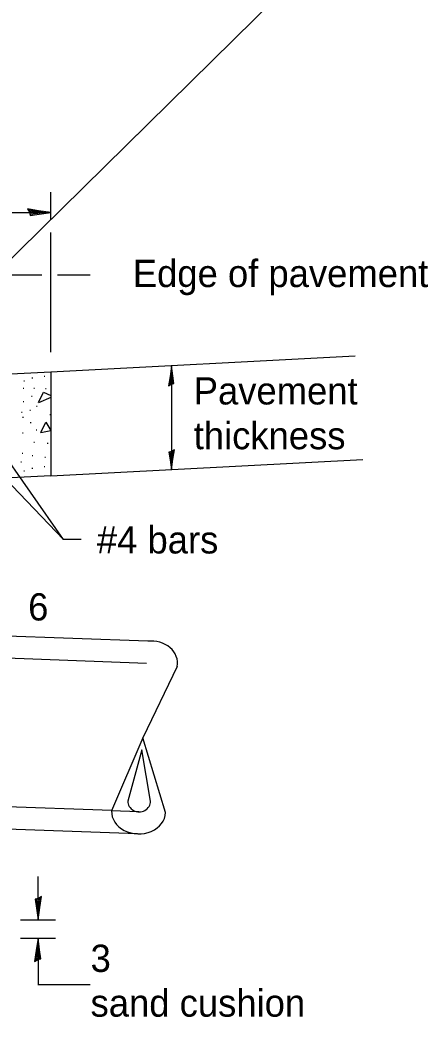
# Model space of a CAD drawing. Extents: x -0.01 to 2.83, y -0.11 to 1.83.
# Drawn here: x 2.4151 to 2.59, y 1.0628 to 1.4898 of the extents above; entities that cross this region are included whole.
import ezdxf

# ---------------------------------------------------------------- set-up
doc = ezdxf.new("R2010")
doc.units = 0
for name, color, linetype in [('RD_Pr_Roadway_Dimensions', 7, 'Continuous'), ('RD_Pr_Roadway_Notes', 7, 'Continuous'), ('SH_General_Details', 7, 'Continuous')]:
    doc.layers.add(name, color=color, linetype=linetype)

msp = doc.modelspace()

# ---------------------------------------------------------------- linework, layer by layer
at = {"layer": 'RD_Pr_Roadway_Dimensions'}
for p, q in [((2.42833, 1.40427), (2.42833, 1.41608)), ((2.35807, 1.40732), (2.42833, 1.40732)), ((2.42833, 1.34745), (2.42833, 1.39881)), ((2.48004, 1.34167), (2.48004, 1.29708)), ((2.42286, 1.1044), (2.42286, 1.12294)), ((2.41536, 1.1044), (2.43036, 1.1044)), ((2.41536, 1.09655), (2.43036, 1.09655)), ((2.42286, 1.09655), (2.42286, 1.07674)), ((2.42274, 1.07674), (2.4452, 1.07674))]:
    msp.add_line(p, q, dxfattribs=at)
for points in [[(2.41914, 1.40746), (2.41945, 1.40609), (2.42333, 1.40668), (2.42833, 1.40732), (2.423, 1.40805), (2.41833, 1.40887), (2.41914, 1.40746), (2.41955, 1.40655), (2.42497, 1.40733), (2.41905, 1.40837), (2.41992, 1.4072), (2.42241, 1.40736), (2.42002, 1.40772)], [(2.47992, 1.33378), (2.4811, 1.33405), (2.48059, 1.33738), (2.48004, 1.34167), (2.47941, 1.33709), (2.4787, 1.33308), (2.47992, 1.33378), (2.4807, 1.33413), (2.48003, 1.33878), (2.47914, 1.3337), (2.48014, 1.33445), (2.48, 1.33659), (2.47969, 1.33454)], [(2.48015, 1.30497), (2.47898, 1.3047), (2.47949, 1.30137), (2.48004, 1.29708), (2.48067, 1.30165), (2.48137, 1.30567), (2.48015, 1.30497), (2.47938, 1.30461), (2.48004, 1.29996), (2.48094, 1.30505), (2.47994, 1.30429), (2.48007, 1.30215), (2.48039, 1.30421)], [(2.423, 1.11358), (2.42163, 1.11327), (2.42222, 1.10939), (2.42286, 1.1044), (2.42359, 1.10973), (2.42441, 1.1144), (2.423, 1.11358), (2.42209, 1.11317), (2.42287, 1.10775), (2.42391, 1.11367), (2.42274, 1.1128), (2.4229, 1.11031), (2.42326, 1.11271)], [(2.42273, 1.08737), (2.4241, 1.08768), (2.42351, 1.09156), (2.42286, 1.09655), (2.42213, 1.09122), (2.42131, 1.08655), (2.42273, 1.08737), (2.42363, 1.08778), (2.42285, 1.0932), (2.42181, 1.08727), (2.42298, 1.08815), (2.42282, 1.09064), (2.42246, 1.08824)]]:
    msp.add_lwpolyline(points, dxfattribs=at)
at = {"layer": 'RD_Pr_Roadway_Notes'}
for p, q in [((2.56287, 1.53677), (2.35842, 1.33546)), ((2.4118, 1.38064), (2.4245, 1.38064)), ((2.43126, 1.38064), (2.44515, 1.38064)), ((2.4338, 1.26732), (2.39579, 1.3216)), ((2.4338, 1.26732), (2.39716, 1.30547)), ((2.4413, 1.26732), (2.4338, 1.26732))]:
    msp.add_line(p, q, dxfattribs=at)
at = {"layer": 'SH_General_Details'}
for p, q in [((2.55874, 1.3458), (2.42833, 1.33895)), ((2.35824, 1.33544), (2.42833, 1.33912)), ((2.42549, 1.33719), (2.42579, 1.33719)), ((2.42833, 1.33912), (2.42833, 1.29453)), ((2.41678, 1.33525), (2.41708, 1.33525)), ((2.42027, 1.33648), (2.42057, 1.33648)), ((2.41646, 1.33203), (2.41676, 1.33203)), ((2.42007, 1.32868), (2.42037, 1.32868)), ((2.42111, 1.33203), (2.42141, 1.33203)), ((2.42607, 1.3319), (2.42637, 1.3319)), ((2.41646, 1.32642), (2.41676, 1.32642)), ((2.4222, 1.32442), (2.4225, 1.32442)), ((2.41575, 1.32184), (2.41605, 1.32184)), ((2.41627, 1.31967), (2.41657, 1.31967)), ((2.4193, 1.32274), (2.4196, 1.32274)), ((2.42788, 1.32083), (2.42818, 1.32083)), ((2.41956, 1.31741), (2.41986, 1.31741)), ((2.4162, 1.31296), (2.4165, 1.31296)), ((2.42201, 1.31425), (2.42231, 1.31425)), ((2.42111, 1.3089), (2.42141, 1.3089)), ((2.42684, 1.30851), (2.42714, 1.30851)), ((2.41601, 1.30426), (2.41631, 1.30426)), ((2.42033, 1.30323), (2.42063, 1.30323)), ((2.42581, 1.30258), (2.42611, 1.30258)), ((2.41545, 1.30052), (2.41575, 1.30052)), ((2.42549, 1.29858), (2.42579, 1.29858)), ((2.56206, 1.30139), (2.42833, 1.29436)), ((2.42833, 1.29453), (2.39053, 1.29256)), ((2.41678, 1.29665), (2.41708, 1.29665)), ((2.42027, 1.29787), (2.42057, 1.29787)), ((2.46991, 1.2237), (2.35273, 1.22802)), ((2.46938, 1.21417), (2.35273, 1.21849)), ((2.48253, 1.2129), (2.46771, 1.18241)), ((2.46771, 1.18241), (2.45441, 1.15103)), ((2.47754, 1.15033), (2.46771, 1.18241)), ((2.46741, 1.17726), (2.46129, 1.15522)), ((2.47111, 1.15522), (2.46741, 1.17726)), ((2.45448, 1.15116), (2.35273, 1.1549)), ((2.46605, 1.15071), (2.45441, 1.15109)), ((2.46552, 1.14118), (2.35273, 1.14537))]:
    msp.add_line(p, q, dxfattribs=at)
for points in [[(2.42833, 1.32813), (2.42304, 1.32588)], [(2.42309, 1.32597), (2.42527, 1.3304)], [(2.42527, 1.3304), (2.42833, 1.32896)], [(2.4282, 1.32332), (2.42833, 1.32332)], [(2.42407, 1.31313), (2.42617, 1.31748)], [(2.42617, 1.31748), (2.42833, 1.31396)], [(2.42833, 1.31378), (2.42403, 1.31297)]]:
    msp.add_lwpolyline(points, dxfattribs=at)
for centre, major_axis, ratio, start_param, end_param in [((2.47137, 1.21431), (-0.01128, 0), 0.840278, 2.992873, 4.843119), ((2.4662, 1.15522), (-0.00491, 0), 0.931762, 0, 3.141593), ((2.46597, 1.15068), (-0.01157, 0.00005), 0.821229, 6.251487, 9.39308)]:
    msp.add_ellipse(centre, major_axis=major_axis, ratio=ratio, start_param=start_param, end_param=end_param, dxfattribs=at)

# ---------------------------------------------------------------- texts
at = {"layer": 'RD_Pr_Roadway_Dimensions'}
for s, height, p in [('Pavement', 0.011667, (2.48957, 1.32511)), ('thickness', 0.011667, (2.48957, 1.30594)), ('6', 0.01167, (2.41863, 1.2326)), ('3', 0.01167, (2.44538, 1.08209)), ('sand cushion', 0.0116667, (2.44538, 1.06293))]:
    msp.add_text(s, height=height, dxfattribs=at).set_placement(p)
at = {"layer": 'RD_Pr_Roadway_Notes'}
for s, height, p in [('Edge of pavement', 0.0116667, (2.46347, 1.37539)), ('#4 bars', 0.011667, (2.44808, 1.2613))]:
    msp.add_text(s, height=height, dxfattribs=at).set_placement(p)

doc.saveas('drawing.dxf')
